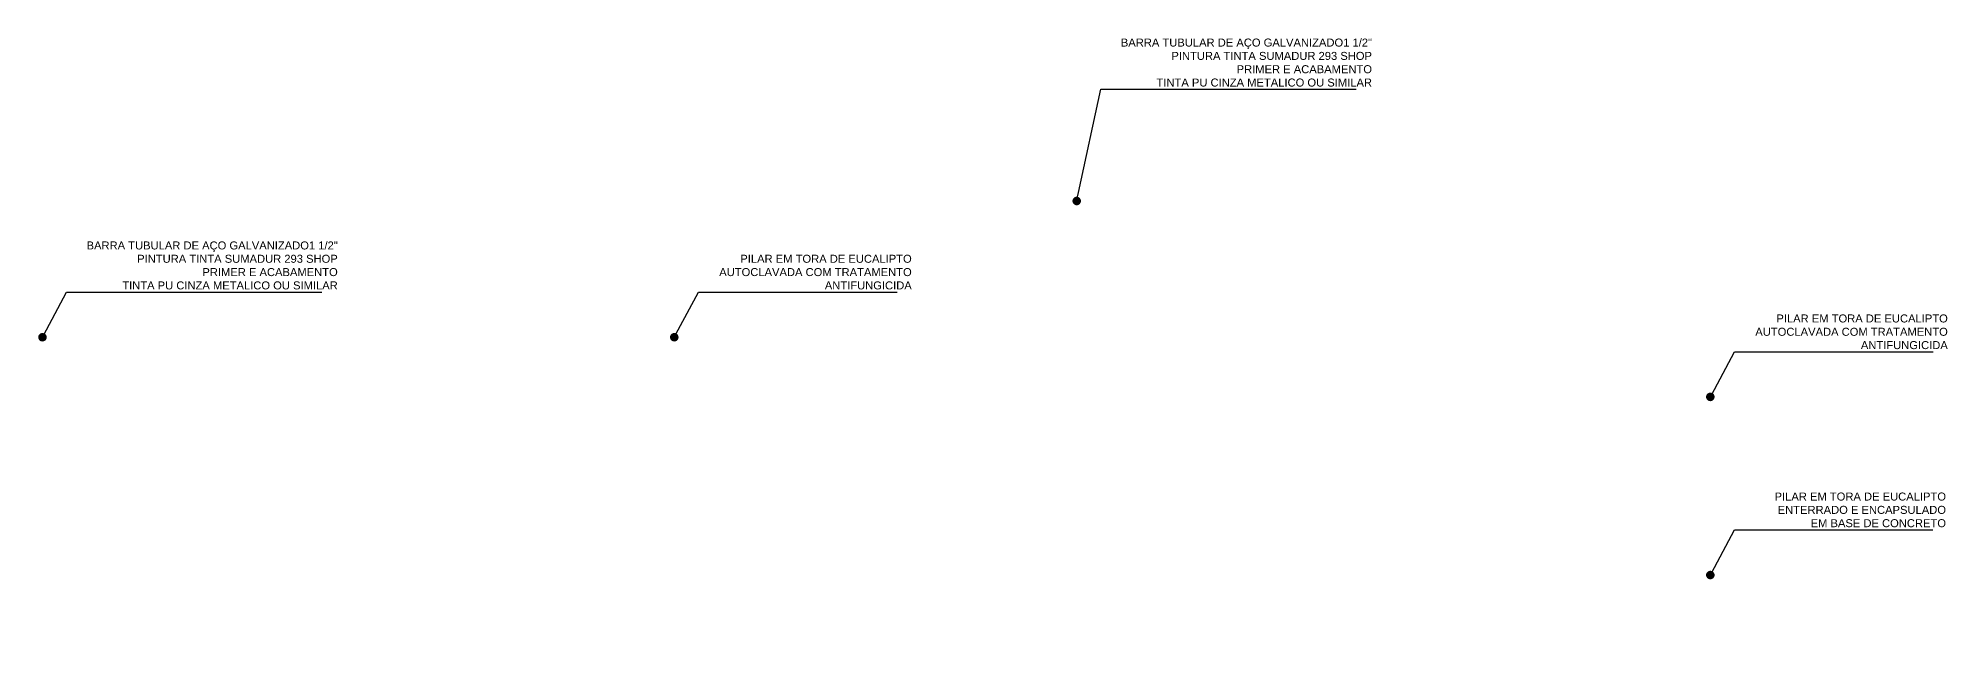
# Model space of a CAD drawing. Header units: millimetres. Extents: x 482 to 600, y -218 to -108.
# Drawn here: x 551.34 to 560.29, y -149.52 to -146.65 of the extents above; entities that cross this region are included whole.
import ezdxf
from ezdxf import colors
from ezdxf.entities.mleader import LeaderData, LeaderLine
from ezdxf.math import Vec2, Vec3

# ---------------------------------------------------------------- set-up
doc = ezdxf.new("R2010")
doc.units = ezdxf.units.MM
doc.header["$LTSCALE"] = 2.5
doc.layers.add('AN_INDICAÇAO', color=2, linetype='Continuous')
doc.styles.add('ARIAL 1-025', font='arial.ttf', dxfattribs={"height": 0.05})

# ---------------------------------------------------------------- blocks, each defined once
blk = doc.blocks.new('_Dot')
at = {"color": 0, "linetype": 'ByBlock', "lineweight": -2}
blk.add_line((-0.5, 0), (-1, 0), dxfattribs=at)
at = {"color": 0, "linetype": 'ByBlock', "const_width": 0.5}
blk.add_lwpolyline([(-0.25, 0, 1), (0.25, 0, 1)], format="xyb", close=True, dxfattribs=at)

msp = doc.modelspace()

# ---------------------------------------------------------------- leaders
at = {"layer": 'AN_INDICAÇAO'}
ml = msp.add_multileader_mtext('Standard', dxfattribs=at)
ml.set_content('BARRA TUBULAR DE AÇO GALVANIZADO1 1/2"\\PPINTURA TINTA SUMADUR 293 SHOP\\PPRIMER E ACABAMENTO  \\PTINTA PU CINZA METALICO OU SIMILAR', color=256, style='ARIAL 1-025')
ml.set_leader_properties(color=256, linetype='ByLayer', lineweight=-1)
ml.set_arrow_properties(name='DOT')
ml.build(insert=Vec2(0, 0))
ml.multileader.update_dxf_attribs({"text_left_attachment_type": 5, "text_right_attachment_type": 5, "dogleg_length": 0.1, "arrow_head_size": 0.04})
ctx = ml.context
ctx.base_point, ctx.char_height, ctx.arrow_head_size, ctx.landing_gap_size, ctx.plane_origin = Vec3(556.42, -146.89), 0.0375, 0.04, 0, Vec3(556.207, -147.4146)
ctx.left_attachment, ctx.right_attachment, ctx.text_align_type = 5, 5, 2
notes = []
notes.append((ctx, [(0, (1, 1, 0), (556.32, -146.89), (1, 0), 0.1, [(0, [(556.207, -147.4146)], 0, [])])]))
ctx.mtext.insert, ctx.mtext.alignment, ctx.mtext.line_spacing_style, ctx.mtext.flow_direction = Vec3(557.591, -146.6525), 3, 2, 5
ml = msp.add_multileader_mtext('Standard', dxfattribs=at)
ml.set_content('BARRA TUBULAR DE AÇO GALVANIZADO1 1/2"\\PPINTURA TINTA SUMADUR 293 SHOP\\PPRIMER E ACABAMENTO  \\PTINTA PU CINZA METALICO OU SIMILAR', color=256, style='ARIAL 1-025')
ml.set_leader_properties(color=256, linetype='ByLayer', lineweight=-1)
ml.set_arrow_properties(name='DOT')
ml.build(insert=Vec2(0, 0))
ml.multileader.update_dxf_attribs({"text_left_attachment_type": 5, "text_right_attachment_type": 5, "dogleg_length": 0.1, "arrow_head_size": 0.04})
ctx = ml.context
ctx.base_point, ctx.char_height, ctx.arrow_head_size, ctx.landing_gap_size, ctx.plane_origin = Vec3(551.5728, -147.8419), 0.0375, 0.04, 0, Vec3(551.3598, -148.0539)
ctx.left_attachment, ctx.right_attachment, ctx.text_align_type = 5, 5, 2
notes.append((ctx, [(0, (1, 1, 0), (551.4728, -147.8419), (1, 0), 0.1, [(0, [(551.3598, -148.0539)], 0, [])])]))
ctx.mtext.insert, ctx.mtext.alignment, ctx.mtext.line_spacing_style, ctx.mtext.flow_direction = Vec3(552.7438, -147.6044), 3, 2, 5
ml = msp.add_multileader_mtext('Standard', dxfattribs=at)
ml.set_content('PILAR EM TORA DE EUCALIPTO\\P\\pq*;AUTOCLAVADA COM TRATAMENTO\\PANTIFUNGICIDA', color=256, style='ARIAL 1-025')
ml.set_leader_properties(color=256, linetype='ByLayer', lineweight=-1)
ml.set_arrow_properties(name='DOT')
ml.build(insert=Vec2(0, 0))
ml.multileader.update_dxf_attribs({"text_left_attachment_type": 5, "text_right_attachment_type": 5, "dogleg_length": 0.1, "arrow_head_size": 0.04})
ctx = ml.context
ctx.base_point, ctx.char_height, ctx.arrow_head_size, ctx.landing_gap_size, ctx.plane_origin = Vec3(554.5339, -147.8419), 0.0375, 0.04, 0, Vec3(553.3209, -148.0539)
ctx.left_attachment, ctx.right_attachment, ctx.text_align_type = 5, 5, 2
notes.append((ctx, [(0, (1, 1, 0), (554.4339, -147.8419), (1, 0), 0.1, [(0, [(554.3209, -148.0539)], 0, [])])]))
ctx.mtext.insert, ctx.mtext.alignment, ctx.mtext.line_spacing_style, ctx.mtext.flow_direction = Vec3(555.4339, -147.6669), 3, 2, 5
ml = msp.add_multileader_mtext('Standard', dxfattribs=at)
ml.set_content('PILAR EM TORA DE EUCALIPTO\\P\\pq*;AUTOCLAVADA COM TRATAMENTO\\PANTIFUNGICIDA', color=256, style='ARIAL 1-025')
ml.set_leader_properties(color=256, linetype='ByLayer', lineweight=-1)
ml.set_arrow_properties(name='DOT')
ml.build(insert=Vec2(0, 0))
ml.multileader.update_dxf_attribs({"text_left_attachment_type": 5, "text_right_attachment_type": 5, "dogleg_length": 0.1, "arrow_head_size": 0.04})
ctx = ml.context
ctx.base_point, ctx.char_height, ctx.arrow_head_size, ctx.landing_gap_size, ctx.plane_origin = Vec3(559.3898, -148.122), 0.0375, 0.04, 0, Vec3(558.1767, -148.3339)
ctx.left_attachment, ctx.right_attachment, ctx.text_align_type = 5, 5, 2
notes.append((ctx, [(0, (1, 1, 0), (559.2898, -148.122), (1, 0), 0.1, [(0, [(559.1767, -148.3339)], 0, [])])]))
ctx.mtext.insert, ctx.mtext.alignment, ctx.mtext.line_spacing_style, ctx.mtext.flow_direction = Vec3(560.2897, -147.947), 3, 2, 5
ml = msp.add_multileader_mtext('Standard', dxfattribs=at)
ml.set_content('PILAR EM TORA DE EUCALIPTO\\P\\pq*;ENTERRADO E ENCAPSULADO\\PEM BASE DE CONCRETO', color=256, style='ARIAL 1-025')
ml.set_leader_properties(color=256, linetype='ByLayer', lineweight=-1)
ml.set_arrow_properties(name='DOT')
ml.build(insert=Vec2(0, 0))
ml.multileader.update_dxf_attribs({"text_left_attachment_type": 5, "text_right_attachment_type": 5, "dogleg_length": 0.1, "arrow_head_size": 0.04})
ctx = ml.context
ctx.base_point, ctx.char_height, ctx.arrow_head_size, ctx.landing_gap_size, ctx.plane_origin = Vec3(559.4842, -148.9576), 0.0375, 0.04, 0, Vec3(558.1767, -149.1696)
ctx.left_attachment, ctx.right_attachment, ctx.text_align_type = 5, 5, 2
notes.append((ctx, [(0, (1, 1, 0), (559.2898, -148.9576), (1, 0), 0.1944, [(0, [(559.1767, -149.1696)], 0, [])])]))
ctx.mtext.insert, ctx.mtext.alignment, ctx.mtext.line_spacing_style, ctx.mtext.flow_direction = Vec3(560.2812, -148.7826), 3, 2, 5
for ctx, leaders in notes:
    for number, flags, end, landing, length, lines in leaders:
        leader = LeaderData()
        leader.index, (leader.has_last_leader_line, leader.has_dogleg_vector, leader.attachment_direction) = number, flags
        leader.last_leader_point, leader.dogleg_vector, leader.dogleg_length = Vec3(end), Vec3(landing), length
        for number, points, colour, breaks in lines:
            line = LeaderLine()
            line.index, line.vertices, line.color, line.breaks = number, Vec3.list(points), colors.encode_raw_color(colour), breaks
            leader.lines.append(line)
        ctx.leaders.append(leader)

doc.saveas('drawing.dxf')
